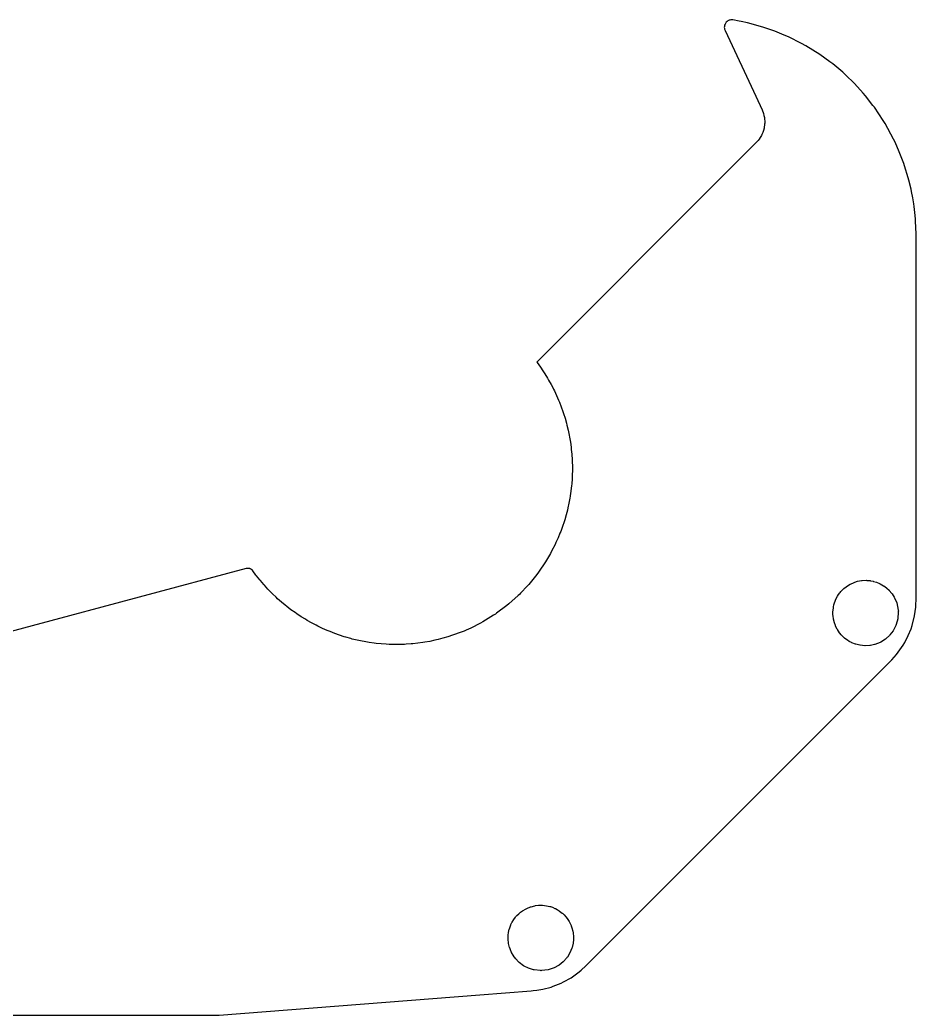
# Model space of a CAD drawing. Header units: metres. Extents: x -77 to 77, y -43 to 36.
# Drawn here: x 5.8 to 77, y -43.4 to 35.6 of the extents above; entities that cross this region are included whole.
import ezdxf

# ---------------------------------------------------------------- set-up
doc = ezdxf.new("R2010")
doc.units = ezdxf.units.M

msp = doc.modelspace()

# ---------------------------------------------------------------- linework, layer by layer
for p, q in [((62.1939, 35.6007), (62.1381, 35.578)), ((62.2517, 35.6176), (62.1939, 35.6007)), ((62.3311, 35.6303), (62.2517, 35.6176)), ((62.4113, 35.6324), (62.3311, 35.6303)), ((62.4812, 35.6256), (62.4113, 35.6324)), ((62.9725, 35.5356), (62.4812, 35.6256)), ((61.8059, 35.107), (61.8036, 35.0267)), ((61.8036, 35.0267), (61.8088, 34.9666)), ((61.8146, 35.1666), (61.8059, 35.107)), ((61.8088, 34.9666), (61.8208, 34.9076)), ((61.8296, 35.225), (61.8146, 35.1666)), ((61.8208, 34.9076), (61.8381, 34.85)), ((61.8592, 35.2996), (61.8296, 35.225)), ((61.8381, 34.85), (61.8574, 34.8035)), ((61.8574, 34.8035), (64.2986, 29.5682)), ((61.8903, 35.357), (61.8592, 35.2996)), ((61.9215, 35.4026), (61.8903, 35.357)), ((61.9603, 35.4487), (61.9215, 35.4026)), ((62.0193, 35.5031), (61.9603, 35.4487)), ((62.0851, 35.5492), (62.0193, 35.5031)), ((62.1381, 35.578), (62.0851, 35.5492)), ((63.1454, 35.5032), (62.9725, 35.5356)), ((63.6331, 35.3965), (63.1454, 35.5032)), ((64.1171, 35.2731), (63.6331, 35.3965)), ((64.3955, 35.1952), (64.1171, 35.2731)), ((64.8748, 35.0553), (64.3955, 35.1952)), ((65.3491, 34.899), (64.8748, 35.0553)), ((65.8176, 34.7265), (65.3491, 34.899)), ((66.5471, 34.4239), (65.8176, 34.7265)), ((66.8933, 34.2828), (66.5471, 34.4239)), ((67.9352, 33.7658), (66.8933, 34.2828)), ((68.2685, 33.5731), (67.9352, 33.7658)), ((69.3985, 32.8779), (68.2685, 33.5731)), ((70.1829, 32.3089), (69.3985, 32.8779)), ((70.4148, 32.1368), (70.1829, 32.3089)), ((71.2106, 31.4715), (70.4148, 32.1368)), ((71.422, 31.2756), (71.2106, 31.4715)), ((72.1409, 30.5834), (71.422, 31.2756)), ((72.8295, 29.8215), (72.1409, 30.5834)), ((64.2986, 29.5682), (64.7999, 28.4931)), ((73.0186, 29.6061), (72.8295, 29.8215)), ((73.6172, 28.8448), (73.0186, 29.6061)), ((64.7999, 28.4931), (64.8379, 28.405)), ((73.7313, 28.6899), (73.6172, 28.8448)), ((74.4323, 27.6494), (73.7313, 28.6899)), ((64.8379, 28.405), (64.8817, 28.2847)), ((64.8817, 28.2847), (64.9138, 28.1842)), ((64.9138, 28.1842), (64.9552, 28.0381)), ((64.9552, 28.0381), (64.9857, 27.8729)), ((64.9857, 27.8729), (65.001, 27.7209)), ((65.001, 27.7209), (65.011, 27.6026)), ((64.9568, 27.0231), (64.9099, 26.8371)), ((64.9793, 27.1438), (64.9568, 27.0231)), ((65.0002, 27.2753), (64.9793, 27.1438)), ((65.0068, 27.339), (65.0002, 27.2753)), ((65.0124, 27.4348), (65.0068, 27.339)), ((65.011, 27.6026), (65.0124, 27.4348)), ((74.5827, 27.4036), (74.4323, 27.6494)), ((75.2525, 26.1693), (74.5827, 27.4036)), ((64.5614, 26.156), (64.4877, 26.0594)), ((64.6533, 26.2854), (64.5614, 26.156)), ((64.7511, 26.4519), (64.6533, 26.2854)), ((64.7895, 26.5408), (64.7511, 26.4519)), ((64.8574, 26.6907), (64.7895, 26.5408)), ((64.9099, 26.8371), (64.8574, 26.6907)), ((75.3775, 25.9079), (75.2525, 26.1693)), ((64.3418, 25.8948), (61.4843, 23.0373)), ((64.4056, 25.9618), (64.3418, 25.8948)), ((64.4877, 26.0594), (64.4056, 25.9618)), ((75.7056, 25.164), (75.3775, 25.9079)), ((76.0576, 24.2297), (75.7056, 25.164)), ((76.1256, 24.0493), (76.0576, 24.2297)), ((76.4127, 23.093), (76.1256, 24.0493)), ((61.4843, 23.0373), (46.8935, 8.44643)), ((76.4681, 22.9083), (76.4127, 23.093)), ((76.6421, 22.1799), (76.4681, 22.9083)), ((76.6847, 21.9919), (76.6421, 22.1799)), ((76.7784, 21.5014), (76.6847, 21.9919)), ((76.8552, 21.008), (76.7784, 21.5014)), ((76.8849, 20.8174), (76.8552, 21.008)), ((76.9447, 20.3217), (76.8849, 20.8174)), ((76.9875, 19.8241), (76.9447, 20.3217)), ((77.004, 19.632), (76.9875, 19.8241)), ((77.0297, 19.1333), (77.004, 19.632)), ((77.0383, 18.6341), (77.0297, 19.1333)), ((77.0424, 18.4895), (77.0383, 18.6341)), ((77.0424, -10.4179), (77.0424, 18.4895)), ((46.8935, 8.44643), (47.006, 8.29719)), ((47.006, 8.29719), (47.2367, 7.97461)), ((47.2367, 7.97461), (47.2396, 7.9701)), ((47.2396, 7.9701), (47.3274, 7.83676)), ((47.3274, 7.83676), (47.5469, 7.50635)), ((47.5469, 7.50635), (47.5497, 7.50185)), ((47.5497, 7.50185), (47.7576, 7.16393)), ((47.7576, 7.16393), (47.7602, 7.15935)), ((47.7602, 7.15935), (47.8431, 7.01354)), ((47.8431, 7.01354), (48.0391, 6.66864)), ((48.0391, 6.66864), (48.0416, 6.66397)), ((48.0416, 6.66397), (48.2255, 6.31238)), ((48.2255, 6.31238), (48.2277, 6.30772)), ((48.2277, 6.30772), (48.3003, 6.1565)), ((48.3003, 6.1565), (48.472, 5.7987)), ((48.472, 5.7987), (48.4741, 5.79403)), ((48.4741, 5.79403), (48.6333, 5.4304)), ((48.6333, 5.4304), (48.6352, 5.42573)), ((48.6352, 5.42573), (48.6971, 5.26985)), ((48.6971, 5.26985), (48.8436, 4.90087)), ((48.8436, 4.90087), (48.8453, 4.89617)), ((48.8453, 4.89617), (48.9789, 4.52226)), ((48.9789, 4.52226), (48.9803, 4.51759)), ((48.9803, 4.51759), (49.0313, 4.3578)), ((49.0313, 4.3578), (49.1519, 3.97942)), ((49.1519, 3.97942), (49.2607, 3.59235)), ((49.2607, 3.59235), (49.2618, 3.58771)), ((49.2618, 3.58771), (49.3015, 3.42476)), ((49.3015, 3.42476), (49.3956, 3.03881)), ((49.3956, 3.03881), (49.3966, 3.03417)), ((49.3966, 3.03417), (49.4772, 2.64511)), ((49.4772, 2.64511), (49.5056, 2.4798)), ((49.5056, 2.4798), (49.5735, 2.08355)), ((49.5735, 2.08355), (49.5741, 2.07899)), ((49.5741, 2.07899), (49.6276, 1.68516)), ((49.6276, 1.68516), (49.628, 1.68064)), ((49.628, 1.68064), (49.6448, 1.51377)), ((49.6448, 1.51377), (49.6846, 1.11826)), ((49.6846, 1.11826), (49.6849, 1.11379)), ((49.6849, 1.11379), (49.7109, 0.7171)), ((49.7109, 0.7171), (49.7111, 0.71266)), ((49.7111, 0.71266), (49.7163, 0.54502)), ((49.7163, 0.54502), (49.7285, 0.14757)), ((49.7285, 0.14322), (49.727, -0.25445)), ((49.7285, 0.14757), (49.7285, 0.14322)), ((49.7204, -0.42636), (49.7051, -0.82377)), ((49.7269, -0.25876), (49.7204, -0.42636)), ((49.727, -0.25445), (49.7269, -0.25876)), ((49.6571, -1.39567), (49.6143, -1.79121)), ((49.6752, -1.22892), (49.6571, -1.39567)), ((49.6757, -1.22474), (49.6752, -1.22892)), ((49.7047, -0.82802), (49.6757, -1.22474)), ((49.7051, -0.82377), (49.7047, -0.82802)), ((49.5267, -2.35825), (49.4565, -2.74999)), ((49.5563, -2.19317), (49.5267, -2.35825)), ((49.5571, -2.18918), (49.5563, -2.19317)), ((49.6137, -1.79529), (49.5571, -2.18918)), ((49.6143, -1.79121), (49.6137, -1.79529)), ((49.3719, -3.14302), (49.3309, -3.30566)), ((49.4565, -2.74999), (49.3719, -3.14302)), ((49.2327, -3.69552), (49.121, -4.08173)), ((49.3309, -3.30566), (49.2327, -3.69552)), ((48.9438, -4.62323), (48.8056, -5.00079)), ((49.0688, -4.24113), (48.9438, -4.62323)), ((49.121, -4.08173), (49.0688, -4.24113)), ((48.5913, -5.52869), (48.4272, -5.89575)), ((48.7425, -5.15619), (48.5913, -5.52869)), ((48.8056, -5.00079), (48.7425, -5.15619)), ((48.3535, -6.0464), (48.0822, -6.58492)), ((48.4272, -5.89575), (48.3535, -6.0464)), ((47.9865, -6.74747), (47.6038, -7.41831)), ((48.0822, -6.58492), (47.9865, -6.74747)), ((47.6038, -7.41831), (47.0464, -8.23734)), ((23.8096, -7.95611), (6.80426, -12.5127)), ((23.8263, -7.95191), (23.8096, -7.95611)), ((23.8432, -7.9483), (23.8263, -7.95191)), ((23.8603, -7.94529), (23.8432, -7.9483)), ((23.8775, -7.94287), (23.8603, -7.94529)), ((23.8947, -7.94104), (23.8775, -7.94287)), ((23.9119, -7.93981), (23.8947, -7.94104)), ((23.9292, -7.93917), (23.9119, -7.93981)), ((23.9465, -7.93913), (23.9292, -7.93917)), ((23.9638, -7.9397), (23.9465, -7.93913)), ((23.9811, -7.94085), (23.9638, -7.9397)), ((23.9983, -7.9426), (23.9811, -7.94085)), ((24.0154, -7.94496), (23.9983, -7.9426)), ((24.0325, -7.9479), (24.0154, -7.94496)), ((24.0494, -7.95141), (24.0325, -7.9479)), ((24.0662, -7.95553), (24.0494, -7.95141)), ((24.0829, -7.96023), (24.0662, -7.95553)), ((24.0994, -7.9655), (24.0829, -7.96023)), ((24.1157, -7.97134), (24.0994, -7.9655)), ((24.1318, -7.97773), (24.1157, -7.97134)), ((24.1476, -7.98467), (24.1318, -7.97773)), ((24.1632, -7.99217), (24.1476, -7.98467)), ((24.1785, -8.00019), (24.1632, -7.99217)), ((24.1936, -8.00874), (24.1785, -8.00019)), ((24.2083, -8.01781), (24.1936, -8.00874)), ((24.2228, -8.02738), (24.2083, -8.01781)), ((24.2368, -8.03745), (24.2228, -8.02738)), ((24.2505, -8.048), (24.2368, -8.03745)), ((24.2638, -8.05901), (24.2505, -8.048)), ((24.2768, -8.07048), (24.2638, -8.05901)), ((24.2894, -8.0824), (24.2768, -8.07048)), ((24.3015, -8.09473), (24.2894, -8.0824)), ((24.3132, -8.10748), (24.3015, -8.09473)), ((24.3245, -8.12063), (24.3132, -8.10748)), ((24.3352, -8.13416), (24.3245, -8.12063)), ((24.5852, -8.47083), (24.3352, -8.13416)), ((24.6352, -8.53819), (24.5852, -8.47083)), ((24.8858, -8.85245), (24.6352, -8.53819)), ((46.9151, -8.42411), (46.2686, -9.21106)), ((47.0464, -8.23734), (46.9151, -8.42411)), ((24.9381, -8.91802), (24.8858, -8.85245)), ((25.1995, -9.22341), (24.9381, -8.91802)), ((25.2541, -9.28713), (25.1995, -9.22341)), ((25.5259, -9.58325), (25.2541, -9.28713)), ((46.1608, -9.33952), (45.6042, -9.92)), ((46.2686, -9.21106), (46.1608, -9.33952)), ((71.2965, -9.55232), (71.4853, -9.40125)), ((71.4853, -9.40125), (71.5216, -9.37572)), ((71.5216, -9.37572), (71.7948, -9.20499)), ((71.7948, -9.20499), (71.8146, -9.1938)), ((71.8146, -9.1938), (71.8306, -9.18639)), ((71.8306, -9.18639), (72.1244, -9.05403)), ((72.1244, -9.05403), (72.1777, -9.0357)), ((72.1777, -9.0357), (72.3897, -8.97054)), ((72.3897, -8.97054), (72.7167, -8.91216)), ((72.7167, -8.91216), (72.7684, -8.90663)), ((72.7684, -8.90663), (73.1004, -8.89224)), ((73.1004, -8.89224), (73.1407, -8.89382)), ((73.1407, -8.89382), (73.3817, -8.9149)), ((73.3817, -8.9149), (73.414, -8.92007)), ((73.414, -8.92007), (73.6317, -8.96202)), ((73.6317, -8.96202), (73.6679, -8.97268)), ((73.6679, -8.97268), (73.8997, -9.04135)), ((73.8997, -9.04135), (74.141, -9.14334)), ((74.141, -9.14334), (74.1778, -9.15972)), ((74.1778, -9.15972), (74.4568, -9.32083)), ((74.4568, -9.32083), (74.4909, -9.34217)), ((74.4909, -9.34217), (74.6849, -9.48656)), ((74.6849, -9.48656), (74.7158, -9.51244)), ((25.6121, -9.67495), (25.5259, -9.58325)), ((25.8941, -9.96147), (25.6121, -9.67495)), ((26.1858, -10.238), (25.8941, -9.96147)), ((26.3075, -10.3534), (26.1858, -10.238)), ((45.4265, -10.0979), (44.6896, -10.7597)), ((45.5179, -10.0115), (45.4265, -10.0979)), ((45.6042, -9.92), (45.5179, -10.0115)), ((70.7016, -10.3339), (70.802, -10.1474)), ((70.802, -10.1474), (70.8853, -10.0213)), ((70.8853, -10.0213), (70.9156, -9.9791)), ((70.9156, -9.9791), (70.963, -9.91385)), ((70.963, -9.91385), (71.0127, -9.85026)), ((71.0127, -9.85026), (71.0645, -9.78848)), ((71.0645, -9.78848), (71.1185, -9.72851)), ((71.1185, -9.72851), (71.1524, -9.69337)), ((71.1524, -9.69337), (71.2965, -9.55232)), ((74.7158, -9.51244), (74.8916, -9.67837)), ((74.8916, -9.67837), (74.9123, -9.70036)), ((74.9123, -9.70036), (75.1081, -9.93046)), ((75.1081, -9.93046), (75.1327, -9.96364)), ((75.1327, -9.96364), (75.3074, -10.2319)), ((75.3074, -10.2319), (75.3366, -10.2934)), ((26.6086, -10.6197), (26.3075, -10.3534)), ((26.9189, -10.8753), (26.6086, -10.6197)), ((27.0483, -10.982), (26.9189, -10.8753)), ((27.3672, -11.2267), (27.0483, -10.982)), ((44.5282, -10.8935), (43.7099, -11.5027)), ((44.6896, -10.7597), (44.5282, -10.8935)), ((70.4391, -11.299), (70.4672, -11.0588)), ((70.4672, -11.0588), (70.4769, -11.0058)), ((70.4769, -11.0058), (70.5104, -10.8481)), ((70.5104, -10.8481), (70.5548, -10.693)), ((70.5548, -10.693), (70.61, -10.5415)), ((70.61, -10.5415), (70.636, -10.4813)), ((70.636, -10.4813), (70.7016, -10.3339)), ((75.3366, -10.2934), (75.5009, -10.6704)), ((75.5009, -10.6704), (75.6182, -11.2499)), ((76.9261, -11.7109), (77.017, -11.0161)), ((77.017, -11.0161), (77.0292, -10.8393)), ((77.0292, -10.8393), (77.0424, -10.4179)), ((27.6944, -11.4603), (27.3672, -11.2267)), ((27.8309, -11.5577), (27.6944, -11.4603)), ((28.166, -11.7797), (27.8309, -11.5577)), ((28.5086, -11.99), (28.166, -11.7797)), ((43.4636, -11.6659), (42.6209, -12.1916)), ((43.6067, -11.5761), (43.4636, -11.6659)), ((43.7099, -11.5027), (43.6067, -11.5761)), ((70.4377, -11.3392), (70.4391, -11.299)), ((70.4377, -11.6614), (70.4377, -11.3392)), ((70.4457, -11.7235), (70.4377, -11.6614)), ((70.478, -11.9834), (70.4457, -11.7235)), ((75.628, -11.3933), (75.5941, -11.9445)), ((75.6182, -11.2499), (75.6319, -11.3224)), ((75.6319, -11.3224), (75.628, -11.3933)), ((76.7209, -12.4799), (76.9261, -11.7109)), ((6.80426, -12.5127), (3.40297, -13.424)), ((28.6516, -12.0777), (28.5086, -11.99)), ((29.0012, -12.276), (28.6516, -12.0777)), ((29.3576, -12.462), (29.0012, -12.276)), ((29.5063, -12.5396), (29.3576, -12.462)), ((29.8689, -12.7131), (29.5063, -12.5396)), ((42.4148, -12.2976), (41.657, -12.682)), ((42.6209, -12.1916), (42.4148, -12.2976)), ((70.5462, -12.2571), (70.478, -11.9834)), ((70.6309, -12.4836), (70.5462, -12.2571)), ((70.6488, -12.5324), (70.6309, -12.4836)), ((70.7674, -12.7659), (70.6488, -12.5324)), ((75.44, -12.479), (75.2471, -12.846)), ((75.4601, -12.4145), (75.44, -12.479)), ((75.5941, -11.9445), (75.4601, -12.4145)), ((76.638, -12.751), (76.7209, -12.4799)), ((30.2373, -12.8739), (29.8689, -12.7131)), ((30.4696, -12.9705), (30.2373, -12.8739)), ((30.8433, -13.1185), (30.4696, -12.9705)), ((31.222, -13.2534), (30.8433, -13.1185)), ((31.6051, -13.3751), (31.222, -13.2534)), ((31.7245, -13.4145), (31.6051, -13.3751)), ((32.1117, -13.5228), (31.7245, -13.4145)), ((39.8272, -13.3861), (39.4411, -13.4983)), ((40.2091, -13.2607), (39.8272, -13.3861)), ((40.3684, -13.2083), (40.2091, -13.2607)), ((40.7458, -13.0697), (40.3684, -13.2083)), ((41.1182, -12.918), (40.7458, -13.0697)), ((41.2923, -12.8455), (41.1182, -12.918)), ((41.657, -12.682), (41.2923, -12.8455)), ((70.7877, -12.803), (70.7674, -12.7659)), ((70.9549, -13.0547), (70.7877, -12.803)), ((70.9843, -13.0922), (70.9549, -13.0547)), ((71.0999, -13.2321), (70.9843, -13.0922)), ((71.212, -13.3481), (71.0999, -13.2321)), ((71.244, -13.3783), (71.212, -13.3481)), ((71.3638, -13.4862), (71.244, -13.3783)), ((74.9326, -13.2675), (74.6507, -13.5242)), ((74.9664, -13.2278), (74.9326, -13.2675)), ((75.2183, -12.8964), (74.9664, -13.2278)), ((75.2471, -12.846), (75.2183, -12.8964)), ((76.139, -13.8344), (76.4237, -13.2786)), ((76.4237, -13.2786), (76.638, -12.751)), ((32.2332, -13.5553), (32.1117, -13.5228)), ((32.6239, -13.6501), (32.2332, -13.5553)), ((33.0176, -13.7313), (32.6239, -13.6501)), ((33.1818, -13.7652), (33.0176, -13.7313)), ((33.5781, -13.8327), (33.1818, -13.7652)), ((33.9765, -13.8864), (33.5781, -13.8327)), ((34.1427, -13.9088), (33.9765, -13.8864)), ((34.5427, -13.9486), (34.1427, -13.9088)), ((34.9439, -13.9746), (34.5427, -13.9486)), ((35.1741, -13.9858), (34.9439, -13.9746)), ((35.576, -13.9978), (35.1741, -13.9858)), ((35.9796, -13.9959), (35.576, -13.9978)), ((36.3796, -13.98), (35.9796, -13.9959)), ((36.5263, -13.9771), (36.3796, -13.98)), ((36.528, -13.977), (36.5263, -13.9771)), ((36.9272, -13.9472), (36.528, -13.977)), ((37.0525, -13.9364), (36.9272, -13.9472)), ((37.0543, -13.9363), (37.0525, -13.9364)), ((37.4522, -13.8927), (37.0543, -13.9363)), ((37.4539, -13.8925), (37.4522, -13.8927)), ((37.85, -13.8352), (37.4539, -13.8925)), ((38.016, -13.8112), (37.85, -13.8352)), ((38.4135, -13.7395), (38.016, -13.8112)), ((38.8065, -13.6544), (38.4135, -13.7395)), ((39.0513, -13.5969), (38.8065, -13.6544)), ((39.4411, -13.4983), (39.0513, -13.5969)), ((71.5406, -13.6199), (71.3638, -13.4862)), ((71.582, -13.6475), (71.5406, -13.6199)), ((71.7351, -13.7448), (71.582, -13.6475)), ((71.8959, -13.8287), (71.7351, -13.7448)), ((71.936, -13.8469), (71.8959, -13.8287)), ((72.217, -13.9581), (71.936, -13.8469)), ((72.2472, -13.9671), (72.217, -13.9581)), ((72.5598, -14.0451), (72.2472, -13.9671)), ((72.5795, -14.0492), (72.5598, -14.0451)), ((72.6052, -14.0525), (72.5795, -14.0492)), ((72.9615, -14.0914), (72.6052, -14.0525)), ((72.9801, -14.0922), (72.9615, -14.0914)), ((72.9992, -14.092), (72.9801, -14.0922)), ((73.3534, -14.0711), (72.9992, -14.092)), ((73.3746, -14.0693), (73.3534, -14.0711)), ((73.4069, -14.0636), (73.3746, -14.0693)), ((73.726, -13.9969), (73.4069, -14.0636)), ((73.7759, -13.9804), (73.726, -13.9969)), ((74.1801, -13.8291), (73.7759, -13.9804)), ((74.2278, -13.8017), (74.1801, -13.8291)), ((74.6137, -13.5544), (74.2278, -13.8017)), ((74.6507, -13.5242), (74.6137, -13.5544)), ((75.4962, -14.7812), (76.0086, -14.0459)), ((76.0086, -14.0459), (76.139, -13.8344)), ((75.1097, -15.1989), (75.4962, -14.7812)), ((50.8068, -39.5116), (75.0215, -15.2969)), ((75.0215, -15.2969), (75.1097, -15.1989)), ((46.4421, -34.8214), (46.7547, -34.7434)), ((46.7547, -34.7434), (46.7981, -34.7371)), ((46.7981, -34.7371), (47.0379, -34.7063)), ((47.0379, -34.7063), (47.2798, -34.7035)), ((47.2798, -34.7035), (47.3112, -34.703)), ((47.3112, -34.703), (47.3502, -34.7066)), ((47.3502, -34.7066), (47.6705, -34.7403)), ((47.6705, -34.7403), (47.9256, -34.7996)), ((45.2482, -35.6072), (45.3281, -35.5164)), ((45.3281, -35.5164), (45.4721, -35.3753)), ((45.4721, -35.3753), (45.564, -35.2965)), ((45.564, -35.2965), (45.6114, -35.259)), ((45.6114, -35.259), (45.7745, -35.1405)), ((45.7745, -35.1405), (46.0535, -34.9794)), ((46.0535, -34.9794), (46.0986, -34.9565)), ((46.0986, -34.9565), (46.3972, -34.8358)), ((46.3972, -34.8358), (46.4421, -34.8214)), ((47.9256, -34.7996), (47.9788, -34.8141)), ((47.9788, -34.8141), (48.151, -34.8715)), ((48.151, -34.8715), (48.3357, -34.9522)), ((48.3357, -34.9522), (48.3755, -34.9709)), ((48.3755, -34.9709), (48.5178, -35.0467)), ((48.5178, -35.0467), (48.6709, -35.144)), ((48.6709, -35.144), (48.7083, -35.1689)), ((48.7083, -35.1689), (48.9306, -35.3426)), ((48.9306, -35.3426), (48.9611, -35.3708)), ((48.9611, -35.3708), (49.0646, -35.4667)), ((49.0646, -35.4667), (49.1994, -35.6165)), ((44.726, -36.5739), (44.8349, -36.2706)), ((44.8349, -36.2706), (44.85, -36.2332)), ((44.85, -36.2332), (44.9208, -36.0883)), ((44.9208, -36.0883), (44.9424, -36.0502)), ((44.9424, -36.0502), (45.0681, -35.8436)), ((45.0681, -35.8436), (45.2126, -35.6497)), ((45.2126, -35.6497), (45.2482, -35.6072)), ((49.1994, -35.6165), (49.2245, -35.6465)), ((49.2245, -35.6465), (49.3711, -35.8388)), ((49.3711, -35.8388), (49.4661, -35.9934)), ((49.4661, -35.9934), (49.4927, -36.0386)), ((49.4927, -36.0386), (49.6232, -36.3111)), ((49.6232, -36.3111), (49.6393, -36.3544)), ((49.6393, -36.3544), (49.7194, -36.5825)), ((44.6239, -37.3702), (44.6267, -37.1284)), ((44.6267, -37.1284), (44.6311, -37.0883)), ((44.6311, -37.0883), (44.6577, -36.8682)), ((44.6577, -36.8682), (44.7163, -36.613)), ((44.7163, -36.613), (44.726, -36.5739)), ((49.7194, -36.5825), (49.75, -36.6996)), ((49.75, -36.6996), (49.7584, -36.739)), ((49.7584, -36.739), (49.7949, -36.9373)), ((49.7949, -36.9373), (49.8145, -37.1783)), ((44.6253, -37.4104), (44.6239, -37.3702)), ((44.6589, -37.7308), (44.6253, -37.4104)), ((44.6632, -37.7582), (44.6589, -37.7308)), ((44.7412, -38.0708), (44.6632, -37.7582)), ((49.7834, -37.7309), (49.7097, -38.0645)), ((49.7924, -37.6736), (49.7834, -37.7309)), ((49.8149, -37.4732), (49.7924, -37.6736)), ((49.8145, -37.1783), (49.8176, -37.2314)), ((49.8176, -37.2314), (49.8149, -37.4732)), ((44.7496, -38.1025), (44.7412, -38.0708)), ((44.8703, -38.4012), (44.7496, -38.1025)), ((44.881, -38.4295), (44.8703, -38.4012)), ((44.8995, -38.4639), (44.881, -38.4295)), ((45.0155, -38.676), (44.8995, -38.4639)), ((45.1057, -38.8097), (45.0155, -38.676)), ((49.5319, -38.4937), (49.3293, -38.8198)), ((49.6893, -38.1227), (49.5319, -38.4937)), ((49.7097, -38.0645), (49.6893, -38.1227)), ((45.1299, -38.8434), (45.1057, -38.8097)), ((45.2292, -38.9705), (45.1299, -38.8434)), ((45.4441, -39.1986), (45.2292, -38.9705)), ((45.4721, -39.2276), (45.4441, -39.1986)), ((45.507, -39.2544), (45.4721, -39.2276)), ((45.8444, -39.508), (45.507, -39.2544)), ((45.8981, -39.5368), (45.8444, -39.508)), ((48.6282, -39.4872), (48.2697, -39.6816)), ((48.6788, -39.4562), (48.6282, -39.4872)), ((48.9863, -39.2081), (48.6788, -39.4562)), ((49.0156, -39.183), (48.9863, -39.2081)), ((49.272, -38.8982), (49.0156, -39.183)), ((49.2988, -38.8679), (49.272, -38.8982)), ((49.3293, -38.8198), (49.2988, -38.8679)), ((50.4266, -39.865), (50.8068, -39.5116)), ((46.252, -39.716), (45.8981, -39.5368)), ((46.6378, -39.8334), (46.252, -39.716)), ((46.7016, -39.8495), (46.6378, -39.8334)), ((47.1826, -39.9019), (46.7016, -39.8495)), ((47.2275, -39.9046), (47.1826, -39.9019)), ((47.2757, -39.9002), (47.2275, -39.9046)), ((47.8156, -39.8356), (47.2757, -39.9002)), ((47.8857, -39.8134), (47.8156, -39.8356)), ((48.2697, -39.6816), (47.8857, -39.8134)), ((49.6303, -40.4626), (50.2674, -40.0004)), ((50.2674, -40.0004), (50.4266, -39.865)), ((48.2029, -41.1467), (48.8409, -40.888)), ((48.8409, -40.888), (49.03, -40.7902)), ((49.03, -40.7902), (49.6303, -40.4626)), ((21.6542, -43.4303), (42.3627, -41.8288)), ((42.3627, -41.8288), (46.4598, -41.512)), ((46.4598, -41.512), (46.6194, -41.4891)), ((46.6194, -41.4891), (46.8958, -41.462)), ((46.8958, -41.462), (47.3746, -41.3813)), ((47.3746, -41.3813), (48.0323, -41.2024)), ((48.0323, -41.2024), (48.2029, -41.1467)), ((-14.456, -43.4335), (21.572, -43.4335)), ((21.572, -43.4335), (21.6542, -43.4303))]:
    msp.add_line(p, q)

doc.saveas('drawing.dxf')
